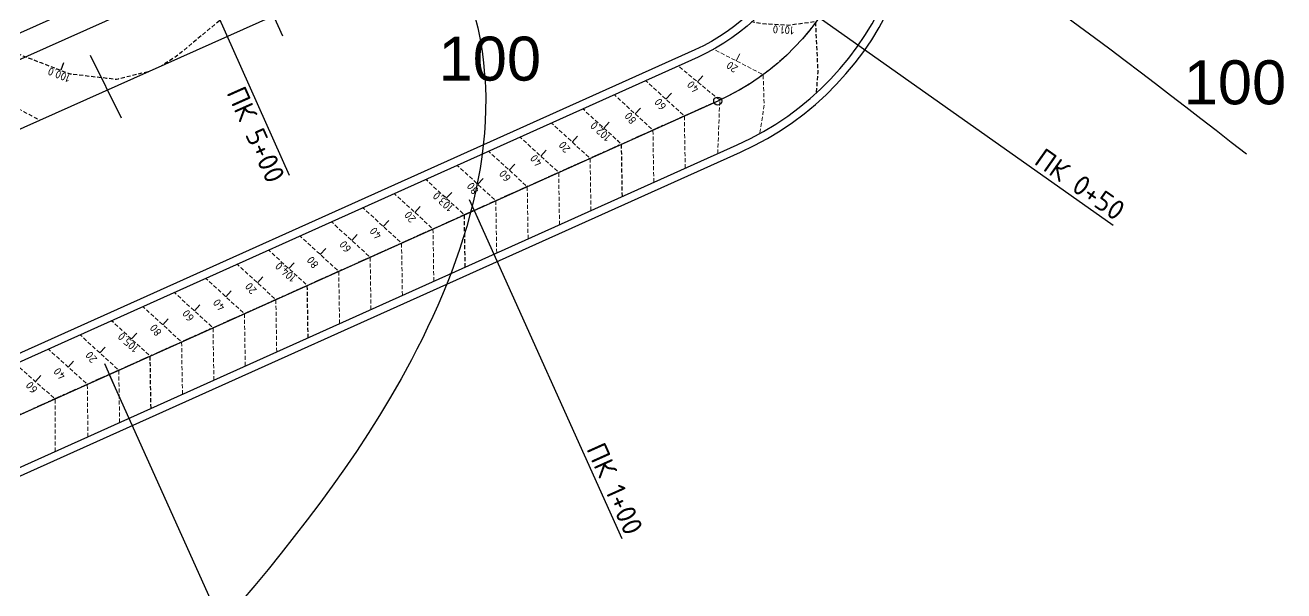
# Model space of a CAD drawing. Header units: metres. Extents: x 3746 to 7161, y 2134 to 3394.
# Drawn here: x 4301.7 to 4459.1, y 2305.4 to 2376.2 of the extents above; entities that cross this region are included whole.
import ezdxf

# ---------------------------------------------------------------- set-up
doc = ezdxf.new("R2010")
doc.units = ezdxf.units.M
doc.linetypes.add('CENTER', pattern=[2, 1.25, -0.25, 0.25, -0.25])
doc.linetypes.add('DASHED', pattern=[0.75, 0.5, -0.25])
for name, color, linetype in [('C-ROAD-CURV', 5, 'Continuous'), ('C-ROAD-LINE', 1, 'Continuous'), ('C-ROAD-TEXT', 11, 'Continuous'), ('C-TOPO-MAJR', 9, 'Continuous'), ('C-TOPO-MAJR-N', 92, 'Continuous'), ('C-TOPO-MINR', 8, 'Continuous'), ('C-TOPO-MINR-N', 7, 'Continuous'), ('дорога', 7, 'Continuous'), ('Трасса_Броварський проспект_2-C-ROAD-TEXT', 11, 'Continuous'), ('Трасса_естакада-C-ROAD-TEXT', 11, 'Continuous')]:
    doc.layers.add(name, color=color, linetype=linetype)
doc.layers.add('горизонталі', color=160, linetype='Continuous', lineweight=25)
doc.styles.get("Standard").update_dxf_attribs({"font": 'arial.ttf'})
doc.styles.add('СПДС', font='isocpeur.ttf')

# ---------------------------------------------------------------- blocks, each defined once
blk = doc.blocks.new('AeccTickCircle')
blk.add_circle((0, 0), 1)

msp = doc.modelspace()

# ---------------------------------------------------------------- linework, layer by layer
at = {"layer": 'C-ROAD-CURV', "color": 7, "linetype": 'CENTER', "lineweight": 30, "flags": 128}
msp.add_lwpolyline([(4404.827, 2405.568, -0.392329), (4388.301, 2366.689)], format="xyb", dxfattribs=at)
at = {"layer": 'C-ROAD-LINE', "color": 7, "linetype": 'CENTER', "lineweight": 30, "flags": 128}
msp.add_lwpolyline([(4388.301, 2366.689), (4282.244, 2318.985)], dxfattribs=at)
at = {"layer": 'C-ROAD-TEXT', "color": 11, "linetype": 'Continuous', "lineweight": -3}
msp.add_line((4321.66, 2402.219), (4333.896, 2374.827), dxfattribs=at)
at = {"layer": 'C-TOPO-MAJR-N', "color": 7, "linetype": 'DASHED', "lineweight": 30, "flags": 128}
for points, elevation in [([(4366.583, 2408.872), (4362.199, 2405.505), (4361.496, 2404.965), (4358.983, 2403.036), (4358.543, 2402.698), (4354.638, 2399.598), (4353.403, 2398.617), (4348.344, 2394.601), (4345.335, 2392.213), (4343.777, 2390.976), (4342.408, 2389.889), (4340.07, 2388.033), (4337.268, 2385.808), (4335.218, 2384.181), (4331.482, 2381.215), (4331.467, 2381.203), (4331.452, 2381.191), (4331.432, 2381.169), (4331.431, 2381.155), (4331.298, 2381.09), (4331.255, 2381.069), (4331.254, 2381.069), (4329.727, 2379.803), (4329.248, 2379.406), (4326.733, 2377.322), (4326.226, 2376.901), (4321.493, 2372.978), (4321.283, 2372.803), (4320.673, 2372.298), (4320.658, 2372.286), (4318.83, 2371.109)], 100), ([(4294.847, 2375.921), (4295.793, 2375.356), (4296.625, 2374.859), (4298.349, 2373.917), (4298.868, 2373.633), (4300.039, 2372.993), (4300.643, 2372.663), (4303.698, 2371.492), (4307.336, 2370.098), (4308.338, 2369.982), (4311.753, 2369.586), (4311.893, 2369.57), (4313.156, 2369.424), (4313.405, 2369.485), (4317.368, 2370.457)], 100), ([(4400.671, 2367.798), (4400.735, 2368.732), (4400.739, 2368.928), (4400.859, 2370.276), (4400.551, 2376.609), (4397.114, 2376.153), (4394.708, 2376.306), (4394.358, 2376.305), (4393.387, 2376.423), (4392.983, 2376.474), (4392.547, 2376.614)], 101), ([(4376.387, 2354.757), (4376.354, 2356.808), (4376.29, 2360.781), (4376.285, 2361.112), (4376.282, 2361.282), (4375.912, 2361.621), (4371.459, 2365.699)], 102), ([(4356.749, 2345.924), (4356.695, 2349.294), (4356.645, 2352.45), (4353.979, 2354.891), (4351.822, 2356.866)], 103), ([(4337.112, 2337.092), (4337.106, 2337.477), (4337.094, 2338.223), (4337.037, 2341.78), (4337.007, 2343.617), (4333.029, 2347.261), (4332.185, 2348.034)], 104), ([(4317.475, 2328.259), (4317.447, 2329.963), (4317.394, 2333.264), (4317.378, 2334.267), (4317.37, 2334.784), (4316.248, 2335.812), (4312.548, 2339.201)], 105)]:
    msp.add_lwpolyline(points, dxfattribs=dict(at, elevation=elevation))
at = {"layer": 'C-TOPO-MINR-N', "color": 7, "linetype": 'DASHED', "lineweight": 5, "flags": 128}
for points, elevation in [([(4288.64, 2373.054), (4295.117, 2369.186), (4300.819, 2365.781), (4301.162, 2365.594), (4303.062, 2364.555), (4303.112, 2364.528), (4303.555, 2364.286)], 100.2), ([(4393.576, 2362.723), (4394.116, 2366.162), (4393.983, 2370), (4393.797, 2370.101), (4387.75, 2373.184)], 101.2), ([(4388.312, 2360.121), (4388.415, 2362.934), (4388.531, 2366.113), (4388.531, 2366.113), (4388.532, 2366.119), (4388.532, 2366.125), (4388.533, 2366.139), (4388.533, 2366.139), (4388.533, 2366.141), (4388.535, 2366.166), (4388.534, 2366.168), (4388.569, 2366.393), (4388.585, 2366.825), (4388.068, 2367.209), (4388.065, 2367.211), (4388.045, 2367.226), (4388.044, 2367.227), (4388.033, 2367.235), (4388.033, 2367.236), (4388.028, 2367.239), (4388.028, 2367.239), (4388.023, 2367.243), (4383.384, 2371.062)], 101.4), ([(4384.241, 2358.29), (4384.207, 2360.415), (4384.167, 2362.943), (4384.164, 2363.732), (4384.161, 2364.826), (4382.755, 2366.08), (4379.314, 2369.232)], 101.6), ([(4380.314, 2356.524), (4380.271, 2359.172), (4380.209, 2363.049), (4379.22, 2363.955), (4375.387, 2367.465)], 101.8), ([(4372.459, 2352.991), (4372.436, 2354.445), (4372.391, 2357.261), (4372.367, 2358.748), (4372.354, 2359.516), (4370.691, 2361.039), (4367.532, 2363.932)], 102.2), ([(4368.532, 2351.224), (4368.518, 2352.081), (4368.491, 2353.741), (4368.449, 2356.385), (4368.427, 2357.749), (4365.471, 2360.457), (4363.604, 2362.166)], 102.4), ([(4364.604, 2349.458), (4364.6, 2349.718), (4364.592, 2350.222), (4364.531, 2354.021), (4364.499, 2355.983), (4360.25, 2359.874), (4359.677, 2360.399)], 102.6), ([(4360.677, 2347.691), (4360.613, 2351.658), (4360.572, 2354.216), (4356.521, 2357.926), (4355.75, 2358.633)], 102.8), ([(4352.822, 2344.158), (4352.777, 2346.931), (4352.717, 2350.683), (4351.438, 2351.855), (4347.895, 2355.1)], 103.2), ([(4348.894, 2342.391), (4348.859, 2344.567), (4348.792, 2348.782), (4348.79, 2348.871), (4348.79, 2348.917), (4348.69, 2349.008), (4343.967, 2353.333)], 103.4), ([(4344.967, 2340.625), (4344.942, 2342.204), (4344.893, 2345.262), (4344.873, 2346.507), (4344.862, 2347.15), (4343.47, 2348.425), (4340.04, 2351.567)], 103.6), ([(4341.039, 2338.858), (4341.024, 2339.84), (4340.993, 2341.743), (4340.955, 2344.144), (4340.935, 2345.384), (4338.249, 2347.843), (4336.112, 2349.8)], 103.8), ([(4333.185, 2335.325), (4333.119, 2339.417), (4333.08, 2341.851), (4328.739, 2345.826), (4328.257, 2346.267)], 104.2), ([(4329.257, 2333.559), (4329.201, 2337.054), (4329.152, 2340.084), (4326.197, 2342.79), (4324.33, 2344.501)], 104.4), ([(4325.33, 2331.792), (4325.283, 2334.69), (4325.225, 2338.318), (4323.656, 2339.755), (4320.402, 2342.734)], 104.6), ([(4321.402, 2330.026), (4321.365, 2332.327), (4321.298, 2336.551), (4321.114, 2336.719), (4316.475, 2340.967)], 104.8), ([(4313.547, 2326.493), (4313.522, 2328.08), (4313.495, 2329.744), (4313.461, 2331.903), (4313.443, 2333.018), (4311.028, 2335.23), (4308.62, 2337.434)], 105.2), ([(4309.575, 2324.706), (4309.575, 2325.254), (4309.574, 2326.272), (4309.545, 2328.603), (4309.512, 2331.25), (4305.829, 2334.599), (4304.648, 2335.648)], 105.4), ([(4305.473, 2322.861), (4305.475, 2322.979), (4305.478, 2323.19), (4305.476, 2327.249), (4305.475, 2329.434), (4300.805, 2333.58), (4300.545, 2333.802)], 105.6)]:
    msp.add_lwpolyline(points, dxfattribs=dict(at, elevation=elevation))
at = {"layer": 'дорога', "color": 7}
for points in [[(4395.89, 2423.647), (4404.827, 2405.568, -0.392329), (4388.301, 2366.689), (4282.244, 2318.985), (4282.244, 2318.985, -0.4337263), (4240.522, 2336.545), (4240.522, 2336.545), (4212.521, 2412.326), (4202.508, 2443.828), (4189.783, 2479.391), (4179.544, 2503.805), (4169.608, 2519.27), (4145.038, 2557.189), (4109.967, 2610.041)], [(4390.739, 2361.213), (4390.748, 2361.217, 0.4001732), (4410.115, 2408.548, 0.0061514), (4409.824, 2409.199, -0.3904977), (4417.933, 2432.349)], [(4376.47, 2413.392, -0.3773809), (4399.019, 2403.972), (4399.019, 2403.972, -0.3976267), (4385.844, 2372.169)]]:
    msp.add_lwpolyline(points, format="xyb", dxfattribs=at)
at = {"layer": 'дорога'}
for points in [[(4120.546, 2291.589), (4214.337, 2336.48), (4328.386, 2387.426), (4427.358, 2433.358)], [(4121.841, 2288.883), (4215.596, 2333.757), (4329.63, 2384.696), (4428.621, 2430.637)], [(4125.295, 2281.667), (4218.955, 2326.495), (4332.945, 2377.415), (4431.989, 2423.38)], [(4309.852, 2372.441), (4313.727, 2364.601)]]:
    msp.add_lwpolyline(points, dxfattribs=at)
at = {"layer": 'дорога', "color": 7}
for points in [[(4385.434, 2373.081), (4279.384, 2325.381)], [(4385.844, 2372.169), (4279.795, 2324.469)], [(4284.689, 2313.512), (4390.739, 2361.213)], [(4285.099, 2312.6), (4391.149, 2360.301)]]:
    msp.add_lwpolyline(points, dxfattribs=at)
at = {"layer": 'дорога', "color": 244, "true_color": 0x991b1e}
msp.add_lwpolyline([(4312.021, 2368.068), (4312.105, 2368.105)], dxfattribs=at)
at = {"layer": 'Трасса_Броварський проспект_2-C-ROAD-TEXT', "color": 1, "linetype": 'Continuous', "lineweight": -3}
msp.add_line((4316.407, 2398.503), (4334.76, 2357.416), dxfattribs=at)
at = {"layer": 'Трасса_естакада-C-ROAD-TEXT', "color": 1, "linetype": 'Continuous', "lineweight": -3}
for p, q in [((4400.982, 2377.127), (4437.749, 2351.181)), ((4357.861, 2352.997), (4376.32, 2311.957)), ((4312.261, 2332.487), (4330.721, 2291.447))]:
    msp.add_line(p, q, dxfattribs=at)
at = {"layer": 'Трасса_естакада-C-ROAD-TEXT', "color": 1, "linetype": 'Continuous', "lineweight": 30}
for p, q in [((4357.246, 2354.365), (4358.476, 2351.629)), ((4311.646, 2333.855), (4312.877, 2331.119))]:
    msp.add_line(p, q, dxfattribs=at)

# ---------------------------------------------------------------- block references
at = {"layer": 'Трасса_естакада-C-ROAD-TEXT', "color": 2, "linetype": 'Continuous', "lineweight": -3, "xscale": 0.5, "yscale": 0.5, "zscale": 0.5, "rotation": 204.1290797301765}
msp.add_blockref('AeccTickCircle', (4388.301, 2366.689), dxfattribs=at)

# ---------------------------------------------------------------- texts
at = {"layer": 'горизонталі', "char_height": 5.5, "attachment_point": 1}
for insert in [(4353.414, 2374.744), (4446.544, 2371.781)]:
    msp.add_mtext_dynamic_manual_height_columns('100', width=1471.47524, gutter_width=12.5, heights=[0], dxfattribs=dict(at, insert=insert))
at = {"layer": 'Трасса_Броварський проспект_2-C-ROAD-TEXT', "color": 1, "linetype": 'Continuous', "lineweight": -3, "insert": (4334.304, 2357.212), "char_height": 2.5, "attachment_point": 3, "rotation": 294.07027, "style": 'СПДС'}
msp.add_mtext('ПК{\\fISOCPEUR|b0|i0|c204|p34; }5+00', dxfattribs=at)
at = {"layer": 'Трасса_естакада-C-ROAD-TEXT', "color": 1, "linetype": 'Continuous', "lineweight": -3, "char_height": 2.5, "attachment_point": 9, "style": 'СПДС'}
for s, insert, rotation in [('ПК{\\fISOCPEUR|b0|i0|c204|p34; }0+50', (4438.037, 2351.589), 324.7891), ('ПК{\\fISOCPEUR|b0|i0|c204|p34; }1+00', (4376.776, 2312.162), 294.21776)]:
    msp.add_mtext(s, dxfattribs=dict(at, insert=insert, rotation=rotation))

# ---------------------------------------------------------------- next in the draw order: texts
at = {"layer": 'C-TOPO-MAJR', "color": 7, "linetype": 'Continuous', "lineweight": -3, "char_height": 1, "attachment_point": 5, "style": 'СПДС', "bg_fill": 3, "box_fill_scale": 1, "bg_fill_color": 256, "bg_fill_true_color": 13158600, "bg_fill_transparency": 0}
for s, insert, width, rotation in [('101.0', (4396.511, 2375.59, 101), 2.525, 176.34722), ('100.0', (4305.977, 2369.977, 100), 2.727, 159.02902), ('102.0', (4373.656, 2362.874, 102), 2.727, 137.51665), ('103.0', (4353.974, 2354.082, 103), 2.727, 137.51665), ('104.0', (4334.295, 2345.287, 104), 2.828, 137.51665), ('105.0', (4314.618, 2336.491, 105), 2.727, 137.51665)]:
    msp.add_mtext(s, dxfattribs=dict(at, insert=insert, width=width, rotation=rotation))
at = {"layer": 'C-TOPO-MINR', "color": 7, "linetype": 'Continuous', "lineweight": -3, "char_height": 1, "attachment_point": 5, "style": 'СПДС', "bg_fill": 3, "box_fill_scale": 1, "bg_fill_color": 256, "bg_fill_true_color": 13158600, "bg_fill_transparency": 0}
for s, insert, width, rotation in [('20', (4390.108, 2370.941, 101.2), 1.212, 143.98483), ('40', (4385.214, 2368.458, 101.4), 1.313, 131.53667), ('60', (4381.129, 2366.284, 101.6), 1.212, 128.51665), ('80', (4377.407, 2364.54, 101.8), 1.212, 128.51665), ('20', (4369.155, 2360.927, 102.2), 1.212, 128.51665), ('40', (4365.605, 2359.234, 102.4), 1.313, 128.51665), ('60', (4361.714, 2357.325, 102.6), 1.212, 128.51665), ('80', (4357.693, 2355.756, 102.8), 1.212, 128.51665), ('20', (4349.854, 2352.188, 103.2), 1.212, 128.51665), ('40', (4345.543, 2350.148, 103.4), 1.313, 128.51665), ('60', (4341.749, 2348.473, 103.6), 1.212, 128.51665), ('80', (4337.688, 2346.499, 103.8), 1.212, 128.51665), ('20', (4329.952, 2343.252, 104.2), 1.212, 128.51665), ('40', (4325.963, 2341.188, 104.4), 1.313, 128.51665), ('60', (4322.116, 2339.845, 104.6), 1.212, 128.51665), ('80', (4318.07, 2338.032, 104.8), 1.212, 128.51665), ('20', (4310.002, 2334.646, 105.2), 1.212, 128.51665), ('40', (4306.035, 2332.584, 105.4), 1.313, 128.72415)]:
    msp.add_mtext(s, dxfattribs=dict(at, insert=insert, width=width, rotation=rotation))
at = {"layer": 'C-TOPO-MINR', "color": 1, "linetype": 'Continuous', "lineweight": -3, "insert": (4302.556, 2330.863, 105.6), "char_height": 1, "width": 1.212, "attachment_point": 5, "rotation": 129.40732, "style": 'СПДС', "bg_fill": 3, "box_fill_scale": 1, "bg_fill_color": 256, "bg_fill_true_color": 13158600, "bg_fill_transparency": 0}
msp.add_mtext('60', dxfattribs=at)

# ---------------------------------------------------------------- next in the draw order: linework, layer by layer
at = {"layer": 'C-TOPO-MAJR', "color": 7, "linetype": 'Continuous', "lineweight": 30}
for p, q in [((4306.549, 2371.471, 100), (4306.191, 2370.537, 100)), ((4374.736, 2364.054, 102), (4374.061, 2363.316, 102)), ((4355.054, 2355.262, 103), (4354.379, 2354.525, 103)), ((4335.376, 2346.467, 104), (4334.701, 2345.73, 104)), ((4315.699, 2337.671, 105), (4315.024, 2336.933, 105))]:
    msp.add_line(p, q, dxfattribs=at)
at = {"layer": 'C-TOPO-MINR', "color": 7, "linetype": 'Continuous', "lineweight": 5}
for p, q in [((4391.085, 2372.606, 101.2), (4390.631, 2371.715, 101.2)), ((4386.429, 2369.85, 101.4), (4385.794, 2369.078, 101.4)), ((4382.513, 2367.659, 101.6), (4381.837, 2366.921, 101.6)), ((4378.673, 2365.812, 101.8), (4377.997, 2365.075, 101.8)), ((4370.8, 2362.296, 102.2), (4370.124, 2361.558, 102.2)), ((4366.863, 2360.537, 102.4), (4366.188, 2359.8, 102.4)), ((4362.927, 2358.779, 102.6), (4362.252, 2358.041, 102.6)), ((4358.991, 2357.02, 102.8), (4358.315, 2356.283, 102.8)), ((4351.118, 2353.504, 103.2), (4350.443, 2352.766, 103.2)), ((4347.182, 2351.745, 103.4), (4346.507, 2351.007, 103.4)), ((4343.247, 2349.986, 103.6), (4342.571, 2349.248, 103.6)), ((4339.311, 2348.226, 103.8), (4338.636, 2347.489, 103.8)), ((4331.441, 2344.708, 104.2), (4330.765, 2343.97, 104.2)), ((4327.505, 2342.949, 104.4), (4326.83, 2342.211, 104.4)), ((4319.634, 2339.43, 104.8), (4318.959, 2338.693, 104.8)), ((4311.76, 2335.914, 105.2), (4311.085, 2335.177, 105.2)), ((4307.803, 2334.156, 105.4), (4307.13, 2333.416, 105.4)), ((4303.705, 2332.343, 105.6), (4303.041, 2331.595, 105.6))]:
    msp.add_line(p, q, dxfattribs=at)
at = {"layer": 'C-TOPO-MINR', "color": 1, "linetype": 'Continuous', "lineweight": 5}
msp.add_line((4323.57, 2341.189, 104.6), (4322.894, 2340.452, 104.6), dxfattribs=at)
at = {"layer": 'горизонталі', "lineweight": 30}
for points in [[(4085.34, 2594.072), (4162.453, 2537.726), (4220.758, 2487.014), (4248.97, 2445.694), (4262.136, 2404.374), (4275.832, 2399.037), (4313.518, 2412.02), (4357.085, 2380.163), (4350.025, 2334.335), (4299.108, 2267.887), (4274.813, 2221.57)], [(4333.863, 2536.737), (4369.783, 2510.306), (4383.017, 2481.987), (4375.455, 2457.444), (4335.753, 2457.444), (4314.958, 2436.677), (4332.769, 2422.446), (4392.775, 2400.853), (4454.386, 2360.082)]]:
    msp.add_spline(points, degree=3, dxfattribs=at)
at = {"layer": 'дорога', "color": 7}
for points in [[(4391.147, 2360.3), (4391.156, 2360.304, 0.4003071), (4411.04, 2408.929, 0.0061915), (4410.737, 2409.607, -0.1902251), (4410.348, 2422.157, -0.1902251)], [(4388.794, 2412.153, -0.1872235), (4398.1, 2403.574, -0.397088), (4385.436, 2373.082)]]:
    msp.add_lwpolyline(points, format="xyb", dxfattribs=at)

doc.saveas('drawing.dxf')
